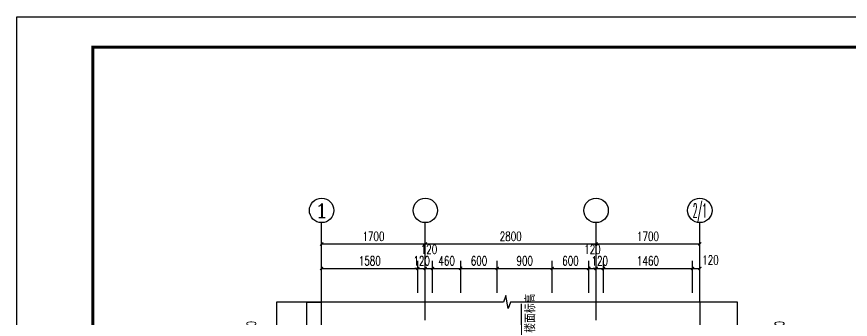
# Model space of a CAD drawing. Extents: x 12811826 to 27008858, y -1172757 to 50528.
# Drawn here: x 13496335 to 13510002, y -576600 to -571643 of the extents above; entities that cross this region are included whole.
import ezdxf
from ezdxf.enums import TextEntityAlignment as Align

# ---------------------------------------------------------------- set-up
doc = ezdxf.new("R2010")
doc.units = 0
doc.header["$LTSCALE"] = 1000
doc.header["$MEASUREMENT"] = 0
doc.linetypes.add('DOTE', pattern=[2.42, 2, -0.2, 0.02, -0.2])
for name, color, linetype in [('AXIS', 3, 'Continuous'), ('AXIS_TEXT', 7, 'Continuous'), ('DIM_ELEV', 3, 'Continuous'), ('DIM_SYMB', 3, 'Continuous'), ('DOTE', 8, 'DOTE'), ('PUB_TEXT', 7, 'Continuous'), ('TK', 4, 'Continuous'), ('WALL-PARAPET', 6, 'Continuous')]:
    doc.layers.add(name, color=color, linetype=linetype)
doc.styles.add('_TCH_AXIS', font='COMPLEX', dxfattribs={"bigfont": 'GBCBIG'})
doc.styles.add('_TCH_DIM', font='SIMPLEX', dxfattribs={"bigfont": 'GBCBIG'})
doc.styles.add('_TCH_DIM_T3', font='SIMPLEX', dxfattribs={"width": 0.705882, "bigfont": 'GBCBIG'})
doc.styles.add('COMPLEX', font='COMPLEX')
doc.dimstyles.new('_TCH_ARCH&&50', dxfattribs={"dimtxt": 148.75, "dimasz": 50, "dimexe": 125, "dimexo": 150, "dimgap": 50, "dimtad": 1, "dimdec": 0, "dimzin": 0, "dimdsep": 46, "dimtxsty": '_TCH_DIM_T3', "dimblk": 'ARCHTICK', "dimcen": 0.09, "dimclrt": 7, "dimazin": 2, "dimtfac": 1, "dimtdec": 0, "dimtix": 1, "dimtmove": 2, "dimatfit": 3, "dimfxl": 0, "dimtolj": 1, "dimtzin": 0, "dimarcsym": 0})

# ---------------------------------------------------------------- blocks, each defined once
blk = doc.blocks.new('GeYuanFrame_60560235', base_point=(20.09, 4.53))
at = {"layer": 'TK'}
blk.add_lwpolyline([(20.09, 4.53), (20.09, 598.53), (861.09, 598.53), (861.09, 4.53)], close=True, dxfattribs=at)
at = {"layer": 'TK', "const_width": 1}
blk.add_lwpolyline([(45.09, 588.53), (851.09, 588.53), (851.09, 14.53), (45.09, 14.53)], close=True, dxfattribs=at)
blk = doc.blocks.new('_ArchTick')
at = {"color": 0, "linetype": 'ByBlock', "const_width": 0.4}
blk.add_lwpolyline([(-0.5, -0.5), (0.5, 0.5)], dxfattribs=at)
blk = doc.blocks.new('*D425')
at = {"layer": 'AXIS', "color": 0, "lineweight": -2}
for p, q in [((13505834, -576166), (13505834, -575241)), ((13505834, -575366), (13507534, -575366)), ((13507534, -576166), (13507534, -575241))]:
    blk.add_line(p, q, dxfattribs=at)
at = {"layer": 'Defpoints', "color": 0}
for p in [(13507534, -575366), (13505834, -576316), (13507534, -576316)]:
    blk.add_point(p, dxfattribs=at)
at = {"layer": 'AXIS', "color": 0, "lineweight": -2, "xscale": 50, "yscale": 50, "zscale": 50, "rotation": 180}
blk.add_blockref('_ArchTick', (13505834, -575366), dxfattribs=at)
at = {"layer": 'AXIS', "color": 0, "lineweight": -2, "xscale": 50, "yscale": 50, "zscale": 50}
blk.add_blockref('_ArchTick', (13507534, -575366), dxfattribs=at)
at = {"layer": 'AXIS', "color": 7, "insert": (13506684, -575242), "char_height": 148.8, "attachment_point": 5, "style": '_TCH_DIM_T3'}
blk.add_mtext('\\A1;1700', dxfattribs=at)
blk = doc.blocks.new('*D426')
at = {"layer": 'AXIS', "color": 0, "lineweight": -2}
for p, q in [((13503034, -576166), (13503034, -575241)), ((13503034, -575366), (13505834, -575366)), ((13505834, -576166), (13505834, -575241))]:
    blk.add_line(p, q, dxfattribs=at)
at = {"layer": 'Defpoints', "color": 0}
for p in [(13505834, -575366), (13503034, -576316), (13505834, -576316)]:
    blk.add_point(p, dxfattribs=at)
at = {"layer": 'AXIS', "color": 0, "lineweight": -2, "xscale": 50, "yscale": 50, "zscale": 50, "rotation": 180}
blk.add_blockref('_ArchTick', (13503034, -575366), dxfattribs=at)
at = {"layer": 'AXIS', "color": 0, "lineweight": -2, "xscale": 50, "yscale": 50, "zscale": 50}
blk.add_blockref('_ArchTick', (13505834, -575366), dxfattribs=at)
at = {"layer": 'AXIS', "color": 7, "insert": (13504434, -575242), "char_height": 148.8, "attachment_point": 5, "style": '_TCH_DIM_T3'}
blk.add_mtext('\\A1;2800', dxfattribs=at)
blk = doc.blocks.new('*D427')
at = {"layer": 'AXIS', "color": 0, "lineweight": -2}
for p, q in [((13501334, -576166), (13501334, -575241)), ((13501334, -575366), (13503034, -575366)), ((13503034, -576166), (13503034, -575241))]:
    blk.add_line(p, q, dxfattribs=at)
at = {"layer": 'Defpoints', "color": 0}
for p in [(13503034, -575366), (13501334, -576316), (13503034, -576316)]:
    blk.add_point(p, dxfattribs=at)
at = {"layer": 'AXIS', "color": 0, "lineweight": -2, "xscale": 50, "yscale": 50, "zscale": 50, "rotation": 180}
blk.add_blockref('_ArchTick', (13501334, -575366), dxfattribs=at)
at = {"layer": 'AXIS', "color": 0, "lineweight": -2, "xscale": 50, "yscale": 50, "zscale": 50}
blk.add_blockref('_ArchTick', (13503034, -575366), dxfattribs=at)
at = {"layer": 'AXIS', "color": 7, "insert": (13502184, -575242), "char_height": 148.8, "attachment_point": 5, "style": '_TCH_DIM_T3'}
blk.add_mtext('\\A1;1700', dxfattribs=at)
blk = doc.blocks.new('*D428')
at = {"layer": 'AXIS', "color": 0, "lineweight": -2}
for p, q in [((13507414, -576166), (13507414, -575641)), ((13507534, -576166), (13507534, -575641)), ((13507414, -575766), (13507534, -575766))]:
    blk.add_line(p, q, dxfattribs=at)
at = {"layer": 'Defpoints', "color": 0}
for p in [(13507534, -575766), (13507414, -576316), (13507534, -576316)]:
    blk.add_point(p, dxfattribs=at)
at = {"layer": 'AXIS', "color": 0, "lineweight": -2, "xscale": 50, "yscale": 50, "zscale": 50, "rotation": 180}
blk.add_blockref('_ArchTick', (13507414, -575766), dxfattribs=at)
at = {"layer": 'AXIS', "color": 0, "lineweight": -2, "xscale": 50, "yscale": 50, "zscale": 50}
blk.add_blockref('_ArchTick', (13507534, -575766), dxfattribs=at)
at = {"layer": 'AXIS', "color": 7, "insert": (13507709, -575629), "char_height": 148.8, "attachment_point": 5, "style": '_TCH_DIM_T3'}
blk.add_mtext('\\A1;120', dxfattribs=at)
blk = doc.blocks.new('*D429')
at = {"layer": 'AXIS', "color": 0, "lineweight": -2}
for p, q in [((13505954, -576166), (13505954, -575641)), ((13507414, -576166), (13507414, -575641)), ((13505954, -575766), (13507414, -575766))]:
    blk.add_line(p, q, dxfattribs=at)
at = {"layer": 'Defpoints', "color": 0}
for p in [(13507414, -575766), (13505954, -576316), (13507414, -576316)]:
    blk.add_point(p, dxfattribs=at)
at = {"layer": 'AXIS', "color": 0, "lineweight": -2, "xscale": 50, "yscale": 50, "zscale": 50, "rotation": 180}
blk.add_blockref('_ArchTick', (13505954, -575766), dxfattribs=at)
at = {"layer": 'AXIS', "color": 0, "lineweight": -2, "xscale": 50, "yscale": 50, "zscale": 50}
blk.add_blockref('_ArchTick', (13507414, -575766), dxfattribs=at)
at = {"layer": 'AXIS', "color": 7, "insert": (13506684, -575642), "char_height": 148.8, "attachment_point": 5, "style": '_TCH_DIM_T3'}
blk.add_mtext('\\A1;1460', dxfattribs=at)
blk = doc.blocks.new('*D430')
at = {"layer": 'AXIS', "color": 0, "lineweight": -2}
for p, q in [((13505834, -576166), (13505834, -575641)), ((13505954, -576166), (13505954, -575641)), ((13505834, -575766), (13505784, -575766)), ((13505834, -575766), (13505954, -575766)), ((13505954, -575766), (13506004, -575766))]:
    blk.add_line(p, q, dxfattribs=at)
at = {"layer": 'Defpoints', "color": 0}
for p in [(13505954, -575766), (13505834, -576316), (13505954, -576316)]:
    blk.add_point(p, dxfattribs=at)
at = {"layer": 'AXIS', "color": 0, "lineweight": -2, "xscale": 50, "yscale": 50, "zscale": 50}
blk.add_blockref('_ArchTick', (13505834, -575766), dxfattribs=at)
at = {"layer": 'AXIS', "color": 0, "lineweight": -2, "xscale": 50, "yscale": 50, "zscale": 50, "rotation": 180}
blk.add_blockref('_ArchTick', (13505954, -575766), dxfattribs=at)
at = {"layer": 'AXIS', "color": 7, "insert": (13505894, -575642), "char_height": 148.8, "attachment_point": 5, "style": '_TCH_DIM_T3'}
blk.add_mtext('\\A1;120', dxfattribs=at)
blk = doc.blocks.new('*D431')
at = {"layer": 'AXIS', "color": 0, "lineweight": -2}
for p, q in [((13505714, -576166), (13505714, -575641)), ((13505834, -576166), (13505834, -575641)), ((13505714, -575766), (13505834, -575766))]:
    blk.add_line(p, q, dxfattribs=at)
at = {"layer": 'Defpoints', "color": 0}
for p in [(13505834, -575766), (13505714, -576316), (13505834, -576316)]:
    blk.add_point(p, dxfattribs=at)
at = {"layer": 'AXIS', "color": 0, "lineweight": -2, "xscale": 50, "yscale": 50, "zscale": 50, "rotation": 180}
blk.add_blockref('_ArchTick', (13505714, -575766), dxfattribs=at)
at = {"layer": 'AXIS', "color": 0, "lineweight": -2, "xscale": 50, "yscale": 50, "zscale": 50}
blk.add_blockref('_ArchTick', (13505834, -575766), dxfattribs=at)
at = {"layer": 'AXIS', "color": 7, "insert": (13505774, -575454), "char_height": 148.8, "attachment_point": 5, "style": '_TCH_DIM_T3'}
blk.add_mtext('\\A1;120', dxfattribs=at)
blk = doc.blocks.new('*D432')
at = {"layer": 'AXIS', "color": 0, "lineweight": -2}
for p, q in [((13505114, -576166), (13505114, -575641)), ((13505714, -576166), (13505714, -575641)), ((13505114, -575766), (13505714, -575766))]:
    blk.add_line(p, q, dxfattribs=at)
at = {"layer": 'Defpoints', "color": 0}
for p in [(13505714, -575766), (13505114, -576316), (13505714, -576316)]:
    blk.add_point(p, dxfattribs=at)
at = {"layer": 'AXIS', "color": 0, "lineweight": -2, "xscale": 50, "yscale": 50, "zscale": 50, "rotation": 180}
blk.add_blockref('_ArchTick', (13505114, -575766), dxfattribs=at)
at = {"layer": 'AXIS', "color": 0, "lineweight": -2, "xscale": 50, "yscale": 50, "zscale": 50}
blk.add_blockref('_ArchTick', (13505714, -575766), dxfattribs=at)
at = {"layer": 'AXIS', "color": 7, "insert": (13505414, -575642), "char_height": 148.8, "attachment_point": 5, "style": '_TCH_DIM_T3'}
blk.add_mtext('\\A1;600', dxfattribs=at)
blk = doc.blocks.new('*D433')
at = {"layer": 'AXIS', "color": 0, "lineweight": -2}
for p, q in [((13504214, -576166), (13504214, -575641)), ((13505114, -576166), (13505114, -575641)), ((13504214, -575766), (13505114, -575766))]:
    blk.add_line(p, q, dxfattribs=at)
at = {"layer": 'Defpoints', "color": 0}
for p in [(13505114, -575766), (13504214, -576316), (13505114, -576316)]:
    blk.add_point(p, dxfattribs=at)
at = {"layer": 'AXIS', "color": 0, "lineweight": -2, "xscale": 50, "yscale": 50, "zscale": 50, "rotation": 180}
blk.add_blockref('_ArchTick', (13504214, -575766), dxfattribs=at)
at = {"layer": 'AXIS', "color": 0, "lineweight": -2, "xscale": 50, "yscale": 50, "zscale": 50}
blk.add_blockref('_ArchTick', (13505114, -575766), dxfattribs=at)
at = {"layer": 'AXIS', "color": 7, "insert": (13504664, -575642), "char_height": 148.8, "attachment_point": 5, "style": '_TCH_DIM_T3'}
blk.add_mtext('\\A1;900', dxfattribs=at)
blk = doc.blocks.new('*D434')
at = {"layer": 'AXIS', "color": 0, "lineweight": -2}
for p, q in [((13503614, -576166), (13503614, -575641)), ((13504214, -576166), (13504214, -575641)), ((13503614, -575766), (13504214, -575766))]:
    blk.add_line(p, q, dxfattribs=at)
at = {"layer": 'Defpoints', "color": 0}
for p in [(13504214, -575766), (13503614, -576316), (13504214, -576316)]:
    blk.add_point(p, dxfattribs=at)
at = {"layer": 'AXIS', "color": 0, "lineweight": -2, "xscale": 50, "yscale": 50, "zscale": 50, "rotation": 180}
blk.add_blockref('_ArchTick', (13503614, -575766), dxfattribs=at)
at = {"layer": 'AXIS', "color": 0, "lineweight": -2, "xscale": 50, "yscale": 50, "zscale": 50}
blk.add_blockref('_ArchTick', (13504214, -575766), dxfattribs=at)
at = {"layer": 'AXIS', "color": 7, "insert": (13503914, -575642), "char_height": 148.8, "attachment_point": 5, "style": '_TCH_DIM_T3'}
blk.add_mtext('\\A1;600', dxfattribs=at)
blk = doc.blocks.new('*D435')
at = {"layer": 'AXIS', "color": 0, "lineweight": -2}
for p, q in [((13503154, -576166), (13503154, -575641)), ((13503614, -576166), (13503614, -575641)), ((13503154, -575766), (13503614, -575766))]:
    blk.add_line(p, q, dxfattribs=at)
at = {"layer": 'Defpoints', "color": 0}
for p in [(13503614, -575766), (13503154, -576316), (13503614, -576316)]:
    blk.add_point(p, dxfattribs=at)
at = {"layer": 'AXIS', "color": 0, "lineweight": -2, "xscale": 50, "yscale": 50, "zscale": 50, "rotation": 180}
blk.add_blockref('_ArchTick', (13503154, -575766), dxfattribs=at)
at = {"layer": 'AXIS', "color": 0, "lineweight": -2, "xscale": 50, "yscale": 50, "zscale": 50}
blk.add_blockref('_ArchTick', (13503614, -575766), dxfattribs=at)
at = {"layer": 'AXIS', "color": 7, "insert": (13503384, -575642), "char_height": 148.8, "attachment_point": 5, "style": '_TCH_DIM_T3'}
blk.add_mtext('\\A1;460', dxfattribs=at)
blk = doc.blocks.new('*D436')
at = {"layer": 'AXIS', "color": 0, "lineweight": -2}
for p, q in [((13503034, -576166), (13503034, -575641)), ((13503154, -576166), (13503154, -575641)), ((13503034, -575766), (13503154, -575766))]:
    blk.add_line(p, q, dxfattribs=at)
at = {"layer": 'Defpoints', "color": 0}
for p in [(13503154, -575766), (13503034, -576316), (13503154, -576316)]:
    blk.add_point(p, dxfattribs=at)
at = {"layer": 'AXIS', "color": 0, "lineweight": -2, "xscale": 50, "yscale": 50, "zscale": 50, "rotation": 180}
blk.add_blockref('_ArchTick', (13503034, -575766), dxfattribs=at)
at = {"layer": 'AXIS', "color": 0, "lineweight": -2, "xscale": 50, "yscale": 50, "zscale": 50}
blk.add_blockref('_ArchTick', (13503154, -575766), dxfattribs=at)
at = {"layer": 'AXIS', "color": 7, "insert": (13503094, -575454), "char_height": 148.8, "attachment_point": 5, "style": '_TCH_DIM_T3'}
blk.add_mtext('\\A1;120', dxfattribs=at)
blk = doc.blocks.new('*D437')
at = {"layer": 'AXIS', "color": 0, "lineweight": -2}
for p, q in [((13502914, -576166), (13502914, -575641)), ((13503034, -576166), (13503034, -575641)), ((13502914, -575766), (13502864, -575766)), ((13502914, -575766), (13503034, -575766)), ((13503034, -575766), (13503084, -575766))]:
    blk.add_line(p, q, dxfattribs=at)
at = {"layer": 'Defpoints', "color": 0}
for p in [(13503034, -575766), (13502914, -576316), (13503034, -576316)]:
    blk.add_point(p, dxfattribs=at)
at = {"layer": 'AXIS', "color": 0, "lineweight": -2, "xscale": 50, "yscale": 50, "zscale": 50}
blk.add_blockref('_ArchTick', (13502914, -575766), dxfattribs=at)
at = {"layer": 'AXIS', "color": 0, "lineweight": -2, "xscale": 50, "yscale": 50, "zscale": 50, "rotation": 180}
blk.add_blockref('_ArchTick', (13503034, -575766), dxfattribs=at)
at = {"layer": 'AXIS', "color": 7, "insert": (13502974, -575642), "char_height": 148.8, "attachment_point": 5, "style": '_TCH_DIM_T3'}
blk.add_mtext('\\A1;120', dxfattribs=at)
blk = doc.blocks.new('*D438')
at = {"layer": 'AXIS', "color": 0, "lineweight": -2}
for p, q in [((13501334, -576166), (13501334, -575641)), ((13502914, -576166), (13502914, -575641)), ((13501334, -575766), (13502914, -575766))]:
    blk.add_line(p, q, dxfattribs=at)
at = {"layer": 'Defpoints', "color": 0}
for p in [(13502914, -575766), (13501334, -576316), (13502914, -576316)]:
    blk.add_point(p, dxfattribs=at)
at = {"layer": 'AXIS', "color": 0, "lineweight": -2, "xscale": 50, "yscale": 50, "zscale": 50, "rotation": 180}
blk.add_blockref('_ArchTick', (13501334, -575766), dxfattribs=at)
at = {"layer": 'AXIS', "color": 0, "lineweight": -2, "xscale": 50, "yscale": 50, "zscale": 50}
blk.add_blockref('_ArchTick', (13502914, -575766), dxfattribs=at)
at = {"layer": 'AXIS', "color": 7, "insert": (13502124, -575642), "char_height": 148.8, "attachment_point": 5, "style": '_TCH_DIM_T3'}
blk.add_mtext('\\A1;1580', dxfattribs=at)
blk = doc.blocks.new('*D454')
at = {"layer": 'AXIS', "color": 0, "lineweight": -2}
for p, q in [((13508304, -576936), (13508829, -576936)), ((13508704, -577056), (13508704, -576936)), ((13508304, -577056), (13508829, -577056))]:
    blk.add_line(p, q, dxfattribs=at)
at = {"layer": 'Defpoints', "color": 0}
for p in [(13508154, -576936), (13508704, -576936), (13508154, -577056)]:
    blk.add_point(p, dxfattribs=at)
at = {"layer": 'AXIS', "color": 0, "lineweight": -2, "xscale": 50, "yscale": 50, "zscale": 50}
for p, rotation in [((13508704, -576936), 90), ((13508704, -577056), 270)]:
    blk.add_blockref('_ArchTick', p, dxfattribs=dict(at, rotation=rotation))
at = {"layer": 'AXIS', "color": 7, "insert": (13508841, -576761), "char_height": 148.8, "attachment_point": 5, "rotation": 90, "style": '_TCH_DIM_T3'}
blk.add_mtext('\\A1;120', dxfattribs=at)
blk = doc.blocks.new('*D468')
at = {"layer": 'AXIS', "color": 0, "lineweight": -2}
for p, q in [((13500444, -576936), (13499919, -576936)), ((13500044, -577056), (13500044, -576936)), ((13500444, -577056), (13499919, -577056))]:
    blk.add_line(p, q, dxfattribs=at)
at = {"layer": 'Defpoints', "color": 0}
for p in [(13500044, -576936), (13500594, -576936), (13500594, -577056)]:
    blk.add_point(p, dxfattribs=at)
at = {"layer": 'AXIS', "color": 0, "lineweight": -2, "xscale": 50, "yscale": 50, "zscale": 50}
for p, rotation in [((13500044, -576936), 90), ((13500044, -577056), 270)]:
    blk.add_blockref('_ArchTick', p, dxfattribs=dict(at, rotation=rotation))
at = {"layer": 'AXIS', "color": 7, "insert": (13500181, -576761), "char_height": 148.8, "attachment_point": 5, "rotation": 90, "style": '_TCH_DIM_T3'}
blk.add_mtext('\\A1;120', dxfattribs=at)
blk = doc.blocks.new('_AXISO')
blk.add_circle((0, 0), 0.5)
at = {"layer": 'AXIS_TEXT', "style": 'COMPLEX', "width": 1.041667}
blk.add_attdef('A', text='', height=0.56, dxfattribs=at).set_placement((-0.25, -0.28), (0.25, -0.28), align=Align.FIT)

msp = doc.modelspace()

# ---------------------------------------------------------------- linework, layer by layer
at = {"layer": 'AXIS'}
for p, q in [((13501334, -576316.5), (13501334, -575016.5)), ((13503034, -576316.5), (13503034, -575016.5)), ((13505834, -576316.5), (13505834, -575016.5)), ((13507534, -576316.5), (13507534, -575016.5))]:
    msp.add_line(p, q, dxfattribs=at)
at = {"layer": 'DIM_ELEV'}
msp.add_line((13504609, -577022.9), (13504609, -576347.1), dxfattribs=at)
at = {"layer": 'DIM_SYMB'}
for points in [[(13500594, -576316.5), (13500594, -579490.2), (13500699, -579528.5), (13500489, -579565.5), (13500594, -579602.7), (13500594, -582776.5)], [(13508154, -576316.5), (13504430.2, -576316.5), (13504392, -576421.5), (13504355, -576211.5), (13504317.7, -576316.5), (13500594, -576316.5)], [(13508154, -582776.5), (13508154, -579602.7), (13508049, -579564.5), (13508259, -579527.5), (13508154, -579490.2), (13508154, -576316.5)]]:
    msp.add_lwpolyline(points, dxfattribs=at)
at = {"layer": 'DOTE'}
for p, q in [((13501334, -582776.5), (13501334, -576316.5)), ((13503034, -579036.5), (13503034, -576316.5)), ((13505834, -579036.5), (13505834, -576316.5)), ((13507534, -576316.5), (13507534, -582776.5))]:
    msp.add_line(p, q, dxfattribs=at)
at = {"layer": 'WALL-PARAPET'}
for p, q in [((13501094, -576936.5), (13501094, -576316.5)), ((13501094, -576316.5), (13501334, -576316.5)), ((13501334, -576816.5), (13501334, -576316.5))]:
    msp.add_line(p, q, dxfattribs=at)

# ---------------------------------------------------------------- block references
at = {"color": 8, "xscale": 50, "yscale": 50, "zscale": 50}
msp.add_blockref('GeYuanFrame_60560235', (13496334.8, -601343.1), dxfattribs=at)
at = {"layer": 'AXIS'}
ref = msp.add_blockref('_AXISO', (13501334, -574816.5), dxfattribs=dict(at, xscale=400, yscale=400, zscale=400))
ref.add_attrib('A', '1', dxfattribs={"layer": 'AXIS_TEXT', "ltscale": 0.5, "height": 226.3, "style": '_TCH_AXIS', "width": 2.333333}).set_placement((13501220.8, -574929.6), (13501447.1, -574929.6), align=Align.FIT)
at = {"layer": 'AXIS', "xscale": 400, "yscale": 400, "zscale": 400}
for p in [(13503034, -574816.5), (13505834, -574816.5)]:
    msp.add_blockref('_AXISO', p, dxfattribs=at)
at = {"layer": 'AXIS'}
ref = msp.add_blockref('_AXISO', (13507534, -574816.5), dxfattribs=dict(at, xscale=400, yscale=400, zscale=400))
ref.add_attrib('A', '2/1', dxfattribs={"layer": 'AXIS_TEXT', "ltscale": 0.5, "height": 226.27, "style": '_TCH_AXIS', "width": 0.411765}).set_placement((13507420.8, -574929.6), (13507647.1, -574929.6), align=Align.FIT)

# ---------------------------------------------------------------- texts
at = {"layer": 'PUB_TEXT', "style": '_TCH_DIM'}
msp.add_text('楼面标高', height=168.79, rotation=90, dxfattribs=at).set_placement((13504836.5, -576820.1))

# ---------------------------------------------------------------- dimensions: what is measured, and where the dimension line sits
at = {"layer": 'AXIS'}
for p1, p2, distance, text, picture, middle in [((13501334, -576316.5), (13503034, -576316.5), 950, '1700', '*D427', (13502184, -575242.1)), ((13503034, -576316.5), (13505834, -576316.5), 950, '2800', '*D426', (13504434, -575242.1)), ((13505834, -576316.5), (13507534, -576316.5), 950, '1700', '*D425', (13506684, -575242.1)), ((13501334, -576316.5), (13502914, -576316.5), 550, '1580', '*D438', (13502124, -575642.1)), ((13502914, -576316.5), (13503034, -576316.5), 550, '120', '*D437', (13502974, -575642.1)), ((13503154, -576316.5), (13503614, -576316.5), 550, '460', '*D435', (13503384, -575642.1)), ((13503614, -576316.5), (13504214, -576316.5), 550, '600', '*D434', (13503914, -575642.1)), ((13504214, -576316.5), (13505114, -576316.5), 550, '900', '*D433', (13504664, -575642.1)), ((13505114, -576316.5), (13505714, -576316.5), 550, '600', '*D432', (13505414, -575642.1)), ((13505834, -576316.5), (13505954, -576316.5), 550, '120', '*D430', (13505894, -575642.1)), ((13505954, -576316.5), (13507414, -576316.5), 550, '1460', '*D429', (13506684, -575642.1))]:
    dim = msp.add_aligned_dim(p1=p1, p2=p2, distance=distance, text=text, dimstyle='_TCH_ARCH&&50', dxfattribs=at)
    dim.commit()
    dim.dimension.update_dxf_attribs({"geometry": picture, "text_midpoint": middle})
for base, p1, p2, angle, picture, middle in [((13503154, -575766.5), (13503034, -576316.5), (13503154, -576316.5), 0, '*D436', (13503094, -575454)), ((13505834, -575766.5), (13505714, -576316.5), (13505834, -576316.5), 0, '*D431', (13505774, -575454)), ((13507534, -575766.5), (13507414, -576316.5), (13507534, -576316.5), 0, '*D428', (13507709, -575629)), ((13500044, -576936.5), (13500594, -577056.5), (13500594, -576936.5), 90, '*D468', (13500181.5, -576761.5)), ((13508704, -576936.5), (13508154, -577056.5), (13508154, -576936.5), 90, '*D454', (13508841.5, -576761.5))]:
    dim = msp.add_linear_dim(base=base, p1=p1, p2=p2, angle=angle, text='120', dimstyle='_TCH_ARCH&&50', dxfattribs=at)
    dim.commit()
    dim.dimension.update_dxf_attribs({"geometry": picture, "text_midpoint": middle, "dimtype": 161})

doc.saveas('drawing.dxf')
